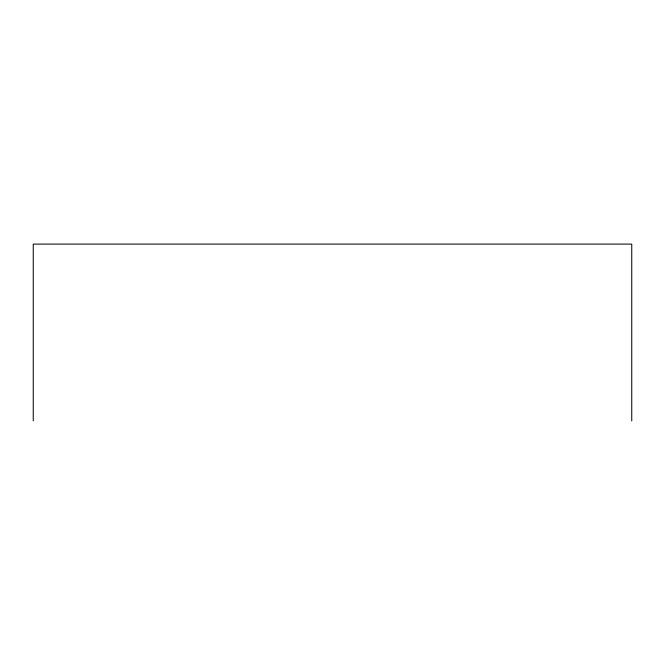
<?xml version="1.0" encoding="UTF-8"?>
<svg xmlns="http://www.w3.org/2000/svg" width="665" height="665" viewBox="0 0 665 665"><rect width="100%" height="100%" fill="white"/><g stroke="black" fill="none" stroke-linecap="round" stroke-linejoin="round"><path stroke-width="1" d="M631.75 420.903L631.75 244.097L33.25 244.097L33.25 420.903"/></g></svg>
